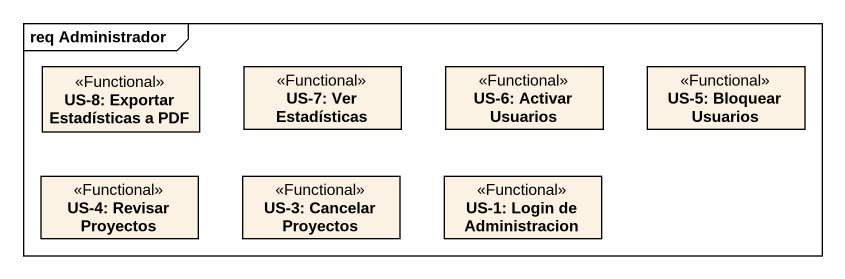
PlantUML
@startuml
mainframe req Administrador
hide circle
hide empty members
class "US-8: Exportar Estadísticas a PDF" as US_8_Exportar_Estadísticas <<Functional>>
class "US-7: Ver Estadísticas" as US_7_Ver_Estadísticas <<Functional>>
class "US-6: Activar Usuarios" as US_6_Activar_Usuarios <<Functional>>
class "US-5: Bloquear Usuarios" as US_5_Bloquear_Usuarios <<Functional>>
class "US-4: Revisar Proyectos" as US_4_Revisar_Proyectos <<Functional>>
class "US-3: Cancelar Proyectos" as US_3_Cancelar_Proyectos <<Functional>>
class "US-1: Login de Administracion" as US_1_Login_de_Administracion <<Functional>>
@enduml
